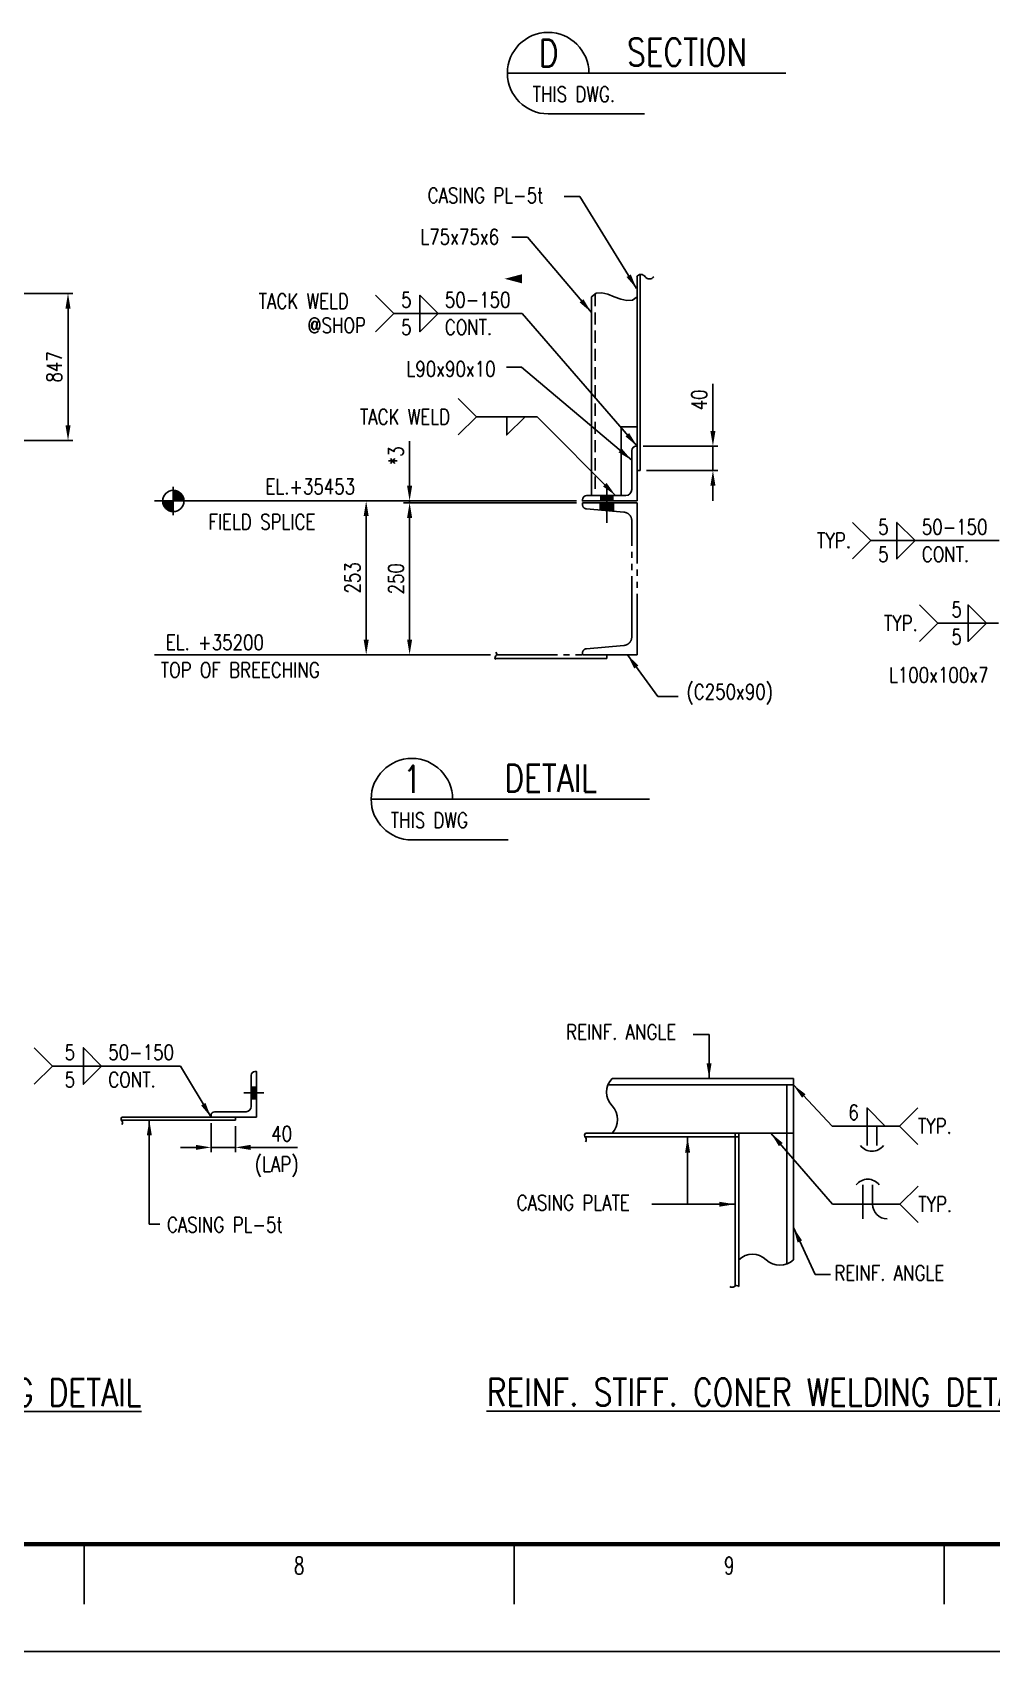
# Model space of a CAD drawing. Header units: millimetres. Extents: x 0 to 134087, y -49114 to 20834.
# Drawn here: x 18022 to 23543, y 0 to 9321 of the extents above; entities that cross this region are included whole.
import ezdxf
from ezdxf.enums import TextEntityAlignment as Align

# ---------------------------------------------------------------- set-up
doc = ezdxf.new("R2010")
doc.units = ezdxf.units.MM
doc.header["$LTSCALE"] = 35
for name, pattern in [('JNK-CENTER', [34, 30, -1.5, 1, -1.5]), ('JNK-HIDDEN', [3, 2, -1]), ('JNK-PHANTOM', [15, 10, -1, 1, -1, 1, -1])]:
    doc.linetypes.add(name, pattern=pattern)
for name, color, linetype in [('CEN-R', 1, 'JNK-CENTER'), ('CON-C', 4, 'Continuous'), ('CON-G', 3, 'Continuous'), ('CON-W', 7, 'Continuous'), ('CON-Y', 2, 'Continuous'), ('Dim-W', 7, 'Continuous'), ('HID-Y', 2, 'JNK-HIDDEN'), ('HL', 7, 'Continuous'), ('PHA-M', 6, 'JNK-PHANTOM'), ('STL-OBJT', 7, 'Continuous'), ('TXT-C', 4, 'Continuous'), ('TXT-Y', 2, 'Continuous')]:
    doc.layers.add(name, color=color, linetype=linetype)
doc.styles.add('ROMANS', font='ROMANS.shx', dxfattribs={"width": 0.8})
doc.styles.add('SIMPLEX', font='simplex.shx', dxfattribs={"width": 0.8})
doc.dimstyles.new('DIM35', dxfattribs={"dimscale": 35, "dimtxt": 2.5, "dimasz": 2.5, "dimexe": 0.8, "dimexo": 1, "dimgap": 1, "dimtad": 1, "dimdec": 1, "dimdsep": 46, "dimtxsty": 'SIMPLEX', "dimcen": 0, "dimclrd": 7, "dimclre": 7, "dimclrt": 2, "dimadec": 1, "dimazin": 2, "dimtfac": 1, "dimtdec": 1, "dimtix": 1, "dimtmove": 2, "dimatfit": 2, "dimfxl": 1, "dimtfill": 1, "dimarcsym": 1})
doc.dimstyles.new('DIM35x3.5', dxfattribs={"dimscale": 35, "dimtxt": 2.5, "dimasz": 2.5, "dimexe": 0.8, "dimexo": 1, "dimgap": 1, "dimtad": 1, "dimdec": 0, "dimlfac": 0.285714, "dimdsep": 46, "dimtxsty": 'SIMPLEX', "dimcen": 0, "dimclrd": 7, "dimclre": 7, "dimclrt": 2, "dimadec": 1, "dimazin": 2, "dimtfac": 1, "dimtdec": 0, "dimtix": 1, "dimtmove": 0, "dimatfit": 2, "dimfxl": 1, "dimtfill": 1, "dimarcsym": 1})

# ---------------------------------------------------------------- blocks, each defined once
blk = doc.blocks.new('TITLE')
at = {"color": 7}
for p, q in [((523.41, 17.68), (523.41, 7.78)), ((594.15, 17.68), (594.15, 7.78)), ((664.88, 17.68), (664.88, 7.78)), ((841, 0), (0, 0))]:
    blk.add_line(p, q, dxfattribs=at)
at = {"color": 7, "const_width": 0.707}
blk.add_lwpolyline([(28.29, 17.68), (823.67, 17.68)], dxfattribs=at)
at = {"color": 7, "style": 'ROMANS', "width": 0.7}
for s, p in [('8', (558.78, 14.15)), ('9', (629.51, 14.15))]:
    blk.add_text(s, height=2.83, dxfattribs=at).set_placement(p, align=Align.MIDDLE)
blk = doc.blocks.new('*D72')
at = {"layer": 'DEFPOINTS', "color": 0, "ltscale": 0.5, "transparency": 16777216}
for p in [(19050.3, 3076.2), (19190.3, 3058.7), (19190.3, 2902.3)]:
    blk.add_point(p, dxfattribs=at)
at = {"layer": 'Dim-W', "color": 7, "linetype": 'ByBlock', "lineweight": -2, "ltscale": 0.5, "transparency": 16777216}
for p, q in [((19050.3, 3041.2), (19050.3, 2874.3)), ((19190.3, 3023.7), (19190.3, 2874.3)), ((18962.8, 2902.3), (18875.3, 2902.3)), ((19050.3, 2902.3), (19190.3, 2902.3)), ((19277.8, 2902.3), (19548.6, 2902.3))]:
    blk.add_line(p, q, dxfattribs=at)
at = {"layer": 'Dim-W', "color": 7, "ltscale": 0.5, "transparency": 16777216}
for points in [[(18962.8, 2916.9), (18962.8, 2887.7), (19050.3, 2902.3)], [(19277.8, 2916.9), (19277.8, 2887.7), (19190.3, 2902.3)]]:
    blk.add_solid(points, dxfattribs=at)
at = {"layer": 'Dim-W', "color": 2, "ltscale": 0.5, "transparency": 16777216, "insert": (19456.9, 2981), "char_height": 87.5, "attachment_point": 5, "style": 'SIMPLEX', "bg_fill": 3, "box_fill_scale": 1.1, "bg_fill_color": 256, "bg_fill_true_color": 13158600, "bg_fill_transparency": 0}
blk.add_mtext('40', dxfattribs=at)
blk = doc.blocks.new('weld-sy4')
for p, q in [((0, 0), (0, -3.2)), ((1.6, 0), (1.6, -3.2))]:
    blk.add_line(p, q)
blk.add_arc((0.8, -1.728), 2.4, 217.83092, 322.16908)
blk = doc.blocks.new('weld-sy9')
blk.add_line((0, 0), (0, -2.4))
blk.add_arc((4, 0), 2.4, 180, 270)
blk = doc.blocks.new('*D80')
at = {"layer": 'DEFPOINTS', "color": 0, "ltscale": 0.5, "transparency": 16777216}
for p in [(21503.3, 6938.4), (21520.8, 6798.4), (21939, 6798.4)]:
    blk.add_point(p, dxfattribs=at)
at = {"layer": 'Dim-W', "color": 7, "linetype": 'ByBlock', "lineweight": -2, "ltscale": 0.5, "transparency": 16777216}
for p, q in [((21939, 7025.9), (21939, 7296.7)), ((21538.3, 6938.4), (21967, 6938.4)), ((21939, 6798.4), (21939, 6938.4)), ((21555.8, 6798.4), (21967, 6798.4)), ((21939, 6710.9), (21939, 6623.4))]:
    blk.add_line(p, q, dxfattribs=at)
at = {"layer": 'Dim-W', "color": 7, "ltscale": 0.5, "transparency": 16777216}
for points in [[(21924.4, 7025.9), (21953.6, 7025.9), (21939, 6938.4)], [(21924.4, 6710.9), (21953.6, 6710.9), (21939, 6798.4)]]:
    blk.add_solid(points, dxfattribs=at)
at = {"layer": 'Dim-W', "color": 2, "ltscale": 0.5, "transparency": 16777216, "insert": (21860.3, 7205), "char_height": 87.5, "attachment_point": 5, "rotation": 90, "style": 'SIMPLEX', "bg_fill": 3, "box_fill_scale": 1.1, "bg_fill_color": 256, "bg_fill_true_color": 13158600, "bg_fill_transparency": 0}
blk.add_mtext('40', dxfattribs=at)
blk = doc.blocks.new('*D81')
at = {"layer": 'DEFPOINTS', "color": 0, "transparency": 16777216}
for p in [(20193.2, 6623.4), (21188.3, 6623.4), (21188.3, 6612.9)]:
    blk.add_point(p, dxfattribs=at)
at = {"layer": 'Dim-W', "color": 7, "linetype": 'ByBlock', "lineweight": -2, "transparency": 16777216}
for p, q in [((20193.2, 6710.9), (20193.2, 6968.4)), ((21153.3, 6623.4), (20165.2, 6623.4)), ((20193.2, 6612.9), (20193.2, 6623.4)), ((21153.3, 6612.9), (20165.2, 6612.9)), ((20193.2, 6525.4), (20193.2, 6437.9))]:
    blk.add_line(p, q, dxfattribs=at)
at = {"layer": 'Dim-W', "color": 7, "transparency": 16777216}
for points in [[(20178.6, 6710.9), (20207.8, 6710.9), (20193.2, 6623.4)], [(20178.6, 6525.4), (20207.8, 6525.4), (20193.2, 6612.9)]]:
    blk.add_solid(points, dxfattribs=at)
at = {"layer": 'Dim-W', "color": 2, "transparency": 16777216, "insert": (20114.5, 6883.4), "char_height": 87.5, "attachment_point": 5, "rotation": 90, "style": 'SIMPLEX', "bg_fill": 3, "box_fill_scale": 1.1, "bg_fill_color": 256, "bg_fill_true_color": 13158600, "bg_fill_transparency": 0}
blk.add_mtext('*3', dxfattribs=at)
blk = doc.blocks.new('FS-MARK')
h = blk.add_hatch(color=256)
edge = h.paths.add_edge_path()
edge.add_arc((0, 0), 1.75, 90, 180)
edge.add_line((-1.75, 0), (0, 0))
edge.add_line((0, 0), (0, 1.75))
h = blk.add_hatch(color=256)
edge = h.paths.add_edge_path()
edge.add_line((0, 0), (0, -1.75))
edge.add_arc((0, 0), 1.75, 270, 360)
edge.add_line((1.75, 0), (0, 0))
for p, q in [((2.33, 0), (-2.33, 0)), ((0, 2.33), (0, -2.33))]:
    blk.add_line(p, q)
blk.add_circle((0, 0), 1.75)
at = {"layer": 'CON-Y', "style": 'SIMPLEX', "width": 0.8}
blk.add_attdef('F.S.', (3.19, 1), '', height=2.5, dxfattribs=at)
blk = doc.blocks.new('*D82')
at = {"layer": 'DEFPOINTS', "color": 0, "ltscale": 0.5, "transparency": 16777216}
for p in [(20193.2, 6612.9), (20193.2, 6612.9), (20693.9, 5737.9)]:
    blk.add_point(p, dxfattribs=at)
at = {"layer": 'Dim-W', "color": 7, "linetype": 'ByBlock', "lineweight": -2, "ltscale": 0.5, "transparency": 16777216}
for p, q in [((20158.2, 6612.9), (20165.2, 6612.9)), ((20193.2, 5825.4), (20193.2, 6525.4)), ((20658.9, 5737.9), (20165.2, 5737.9))]:
    blk.add_line(p, q, dxfattribs=at)
at = {"layer": 'Dim-W', "color": 7, "ltscale": 0.5, "transparency": 16777216}
for points in [[(20178.6, 6525.4), (20207.8, 6525.4), (20193.2, 6612.9)], [(20178.6, 5825.4), (20207.8, 5825.4), (20193.2, 5737.9)]]:
    blk.add_solid(points, dxfattribs=at)
at = {"layer": 'Dim-W', "color": 2, "ltscale": 0.5, "transparency": 16777216, "insert": (20114.5, 6175.4), "char_height": 87.5, "attachment_point": 5, "rotation": 90, "style": 'SIMPLEX', "bg_fill": 3, "box_fill_scale": 1.1, "bg_fill_color": 256, "bg_fill_true_color": 13158600, "bg_fill_transparency": 0}
blk.add_mtext('250', dxfattribs=at)
blk = doc.blocks.new('*D83')
at = {"layer": 'DEFPOINTS', "color": 0, "ltscale": 0.5, "transparency": 16777216}
for p in [(19943.2, 6623.4), (20193.2, 6623.4), (20293.4, 5737.9)]:
    blk.add_point(p, dxfattribs=at)
at = {"layer": 'Dim-W', "color": 7, "linetype": 'ByBlock', "lineweight": -2, "ltscale": 0.5, "transparency": 16777216}
for p, q in [((20158.2, 6623.4), (19915.2, 6623.4)), ((19943.2, 5825.4), (19943.2, 6535.9)), ((20258.4, 5737.9), (19915.2, 5737.9))]:
    blk.add_line(p, q, dxfattribs=at)
at = {"layer": 'Dim-W', "color": 7, "ltscale": 0.5, "transparency": 16777216}
for points in [[(19928.6, 6535.9), (19957.8, 6535.9), (19943.2, 6623.4)], [(19928.6, 5825.4), (19957.8, 5825.4), (19943.2, 5737.9)]]:
    blk.add_solid(points, dxfattribs=at)
at = {"layer": 'Dim-W', "color": 2, "ltscale": 0.5, "transparency": 16777216, "insert": (19864.5, 6180.6), "char_height": 87.5, "attachment_point": 5, "rotation": 90, "style": 'SIMPLEX', "bg_fill": 3, "box_fill_scale": 1.1, "bg_fill_color": 256, "bg_fill_true_color": 13158600, "bg_fill_transparency": 0}
blk.add_mtext('253', dxfattribs=at)
blk = doc.blocks.new('SECTITLE')
at = {"layer": 'CON-G'}
for p, q in [((-1.7, 0), (44.1, 0)), ((5, -6.7), (20.86, -6.7))]:
    blk.add_line(p, q, dxfattribs=at)
blk.add_arc((5, 0), 6.7, 0, 270, dxfattribs=at)
at = {"layer": 'CON-C', "style": 'SIMPLEX', "width": 0.8}
for tag, p in [('A', (5.06, 1.04)), ('ELEVATION', (27.83, 1.22))]:
    blk.add_attdef(tag, text='', height=4.5, dxfattribs=at).set_placement(p, align=Align.CENTER)
at = {"layer": 'CON-Y', "style": 'SIMPLEX', "width": 0.8}
blk.add_attdef('H0000-0000', (1.54, -4.72), '', height=2.5, dxfattribs=at)
blk.add_attdef('SCALE', text='', height=2.5, dxfattribs=at).set_placement((44.9, -3.72), align=Align.RIGHT)
blk = doc.blocks.new('*D179')
at = {"layer": 'DEFPOINTS', "color": 0, "ltscale": 0.5, "transparency": 16777216}
for p in [(15661.7, 7818.4), (16843.7, 6971.4), (18227, 6971.4)]:
    blk.add_point(p, dxfattribs=at)
at = {"layer": 'Dim-W', "color": 7, "linetype": 'ByBlock', "lineweight": -2, "ltscale": 0.5, "transparency": 16777216}
for p, q in [((15696.7, 7818.4), (18255, 7818.4)), ((18227, 7730.9), (18227, 7058.9)), ((16878.7, 6971.4), (18255, 6971.4))]:
    blk.add_line(p, q, dxfattribs=at)
at = {"layer": 'Dim-W', "color": 7, "ltscale": 0.5, "transparency": 16777216}
for points in [[(18212.4, 7730.9), (18241.6, 7730.9), (18227, 7818.4)], [(18212.4, 7058.9), (18241.6, 7058.9), (18227, 6971.4)]]:
    blk.add_solid(points, dxfattribs=at)
at = {"layer": 'Dim-W', "color": 2, "ltscale": 0.5, "transparency": 16777216, "insert": (18148.3, 7394.9), "char_height": 87.5, "attachment_point": 5, "rotation": 90, "style": 'SIMPLEX', "bg_fill": 3, "box_fill_scale": 1.1, "bg_fill_color": 256, "bg_fill_true_color": 13158600, "bg_fill_transparency": 0}
blk.add_mtext('847', dxfattribs=at)

msp = doc.modelspace()

# ---------------------------------------------------------------- hatches: boundary and pattern name
at = {"layer": 'PHA-M'}
h = msp.add_hatch(color=256, dxfattribs=at)
h.paths.add_polyline_path([(21289.8057, 6570.8806), (21328.3057, 6567.5123), (21328.3057, 6612.8592), (21289.8057, 6612.8592)])
h.paths.add_polyline_path([(21328.3057, 6567.5123), (21366.8057, 6564.144), (21366.8057, 6612.8592), (21328.3057, 6612.8592)])

# ---------------------------------------------------------------- linework, layer by layer
for points in [[(20252.2373, 7702.2052), (20252.2373, 7807.2052), (20357.2373, 7702.2052)], [(20252.2373, 7702.2052), (20252.2373, 7597.2052), (20357.2373, 7702.2052)], [(22997.7299, 6395.1775), (22997.7299, 6500.1775), (23102.7299, 6395.1775)], [(22997.7299, 6395.1775), (22997.7299, 6290.1775), (23102.7299, 6395.1775)], [(23407.9571, 5920.0738), (23407.9571, 6025.0738), (23512.9571, 5920.0738)], [(23407.9571, 5920.0738), (23407.9571, 5815.0738), (23512.9571, 5920.0738)], [(18315.3701, 3370.7097), (18315.3701, 3475.7097), (18420.3701, 3370.7097)], [(18315.3701, 3370.7097), (18315.3701, 3265.7097), (18420.3701, 3370.7097)], [(22826.1277, 3024.8278), (22826.1277, 3129.8278), (22931.1277, 3024.8278)]]:
    msp.add_lwpolyline(points)
at = {"layer": 'CEN-R'}
msp.add_line((19354.7599, 3216.1599), (19239.2599, 3216.1599), dxfattribs=at)
at = {"layer": 'CON-C'}
msp.add_line((19871.7599, 618.9024), (24488.477, 618.9024), dxfattribs=at)
at = {"layer": 'CON-G'}
for p, q in [((21520.8057, 6798.3592), (21520.8057, 7927.237)), ((21503.3057, 6798.3592), (21503.3057, 7918.607)), ((21239.3699, 7799.1096), (21239.3699, 6654.8592)), ((21410.065, 6654.8592), (21410.065, 7050.9201)), ((21520.8057, 6798.3592), (21503.3057, 6798.3592)), ((21358.6332, 3299.5697), (22402.4591, 3299.5697)), ((22402.4591, 3299.5697), (22402.4591, 2255.7439)), ((21334.7286, 3261.7697), (22402.4591, 3261.7697)), ((22364.6591, 3261.7697), (22364.6591, 2231.8393)), ((19190.2599, 3076.1599), (18537.0807, 3076.1599)), ((19190.2599, 3076.1599), (19190.2599, 3058.6599)), ((19190.2599, 3058.6599), (18534.5853, 3058.6599)), ((21205.2313, 2984.5697), (22364.6591, 2984.5697)), ((22066.4591, 2984.5697), (22066.4591, 2105.3364)), ((22087.4591, 2984.5697), (22087.4591, 2102.3419)), ((21202.2368, 2963.5697), (22087.4591, 2963.5697))]:
    msp.add_line(p, q, dxfattribs=at)
for points in [[(21503.3057, 6623.3592), (21188.3057, 6623.3592), (21188.3057, 6630.3592, -0.414213562), (21212.8057, 6654.8592), (21436.8057, 6654.8592, 0.414213562), (21471.8057, 6689.8592), (21471.8057, 6913.8592, -0.414213562), (21496.3057, 6938.3592), (21503.3057, 6938.3592)], [(19312.7599, 3076.1599), (19050.2599, 3076.1599), (19050.2599, 3086.6599, -0.414213562), (19071.2599, 3107.6599), (19251.5099, 3107.6599, 0.414213562), (19281.2599, 3137.4099), (19281.2599, 3317.6599, -0.414213562), (19302.2599, 3338.6599), (19312.7599, 3338.6599)]]:
    msp.add_lwpolyline(points, format="xyb", close=True, dxfattribs=at)
at = {"layer": 'CON-W'}
for p, q in [((20102.6566, 7702.2052), (20840.1711, 7702.2052)), ((20577.6918, 7108.3376), (20927.6918, 7108.3376)), ((22848.1492, 6395.1775), (23585.6637, 6395.1775)), ((23232.9571, 5920.0738), (23582.9571, 5920.0738)), ((18875.1727, 3370.7097), (18137.6582, 3370.7097))]:
    msp.add_line(p, q, dxfattribs=at)
for points in [[(19997.6566, 7807.2052), (20102.6566, 7702.2052), (19997.6566, 7597.2052)], [(21239.3699, 7799.1096), (21266.9491, 7818.5954), (21299.1679, 7821.3791), (21334.4796, 7813.0281), (21371.3378, 7799.1096), (21408.196, 7785.1911), (21443.5078, 7776.84), (21475.7265, 7779.6237), (21503.3057, 7799.1096)], [(22743.1492, 6500.1775), (22848.1492, 6395.1775), (22743.1492, 6290.1775)], [(23127.9571, 5815.0738), (23232.9571, 5920.0738), (23127.9571, 6025.0738)], [(18032.6582, 3475.7097), (18137.6582, 3370.7097), (18032.6582, 3265.7097)], [(23117.8462, 3129.8278), (23012.8462, 3024.8278), (23117.8462, 2919.8278)], [(23120.4032, 2679.7798), (23015.4032, 2574.7798), (23120.4032, 2469.7798)]]:
    msp.add_lwpolyline(points, dxfattribs=at)
at = {"layer": 'CON-W', "const_width": 77}
msp.add_lwpolyline([(19312.7599, 3216.1599), (19281.2599, 3216.1599)], dxfattribs=at)
at = {"layer": 'Dim-W'}
msp.add_line((19308.2744, 6623.3866), (18724.8867, 6623.362), dxfattribs=at)
at = {"layer": 'Dim-W', "ltscale": 0.5}
msp.add_solid([(21289.8057, 6654.8592), (21289.8057, 6623.3592), (21366.8057, 6654.8592), (21366.8057, 6623.3592)], dxfattribs=at)
at = {"layer": 'HID-Y'}
for p, q in [((21260.4848, 7814.0281), (21260.4848, 6655.0315)), ((22364.6591, 2984.5697), (22402.4591, 2984.5697))]:
    msp.add_line(p, q, dxfattribs=at)
at = {"layer": 'PHA-M'}
for p, q in [((21328.3057, 6497.2449), (21328.3057, 6708.856)), ((21289.8057, 6570.8806), (21289.8057, 6612.8592)), ((21366.8057, 6564.144), (21366.8057, 6612.8592)), ((21328.3057, 5716.8592), (20683.8158, 5716.8592)), ((20683.8158, 5716.8592), (21223.3057, 5716.8592)), ((20693.8695, 5737.8592), (21328.3057, 5737.8592)), ((21328.3057, 5716.8592), (21328.3057, 5737.8592))]:
    msp.add_line(p, q, dxfattribs=at)
msp.add_lwpolyline([(21503.3057, 6612.8592), (21503.3057, 5737.8592), (21188.3057, 5737.8592), (21188.3057, 5748.5076, -0.388878732), (21210.6704, 5772.9144), (21427.0763, 5791.8474, 0.388878732), (21471.8057, 5840.661), (21471.8057, 6510.0575, 0.388878732), (21427.0763, 6558.871), (21210.6704, 6577.8041, -0.388878732), (21188.3057, 6602.2109), (21188.3057, 6612.8592)], format="xyb", close=True, dxfattribs=at)
at = {"layer": 'STL-OBJT'}
msp.add_line((18695.0948, 2460.0694), (18756.3737, 2460.0694), dxfattribs=at)
for points, format in [([(20840.1711, 7702.2052, 0, 0, 0), (20840.1711, 7902.2052, 52.5, 0, 0), (20740.1711, 7902.2052, 0, 0, 0)], "xyseb"), ([(21499.8057, 7914.2973, -0.535183758), (21548.9782, 7914.2973, 0.535183758), (21598.1508, 7914.2973)], "xyb"), ([(20688.8426, 5752.1809, -0.535183758), (20688.8426, 5731.1809, 0.535183758), (20688.8426, 5710.1809)], "xyb")]:
    msp.add_lwpolyline(points, format=format, dxfattribs=at)
at = {"layer": 'STL-OBJT', "flags": 128}
for points in [[(21358.6332, 3299.5697, 0.4), (21358.6332, 3142.0697, -0.4), (21358.6332, 2984.5697, -0.4)], [(18537.0807, 3034.1599, 0.4), (18537.0807, 3055.1599, -0.4), (18537.0807, 3076.1599, -0.4)], [(21205.2313, 2984.5697, 0.4), (21205.2313, 2959.3697, -0.4), (21205.2313, 2934.1697, -0.4)], [(22402.4591, 2255.7439, -0.4), (22244.9591, 2255.7439, 0.4), (22087.4591, 2255.7439, 0.4)], [(22087.4591, 2102.3419, 0.4), (22062.2591, 2102.3419, -0.4), (22037.0591, 2102.3419, -0.4)]]:
    msp.add_lwpolyline(points, format="xyb", dxfattribs=at)

# ---------------------------------------------------------------- block references
at = {"linetype": 'ByBlock', "xscale": 34.99999999649994, "yscale": 34.99999999649994, "zscale": 34.99999999649994}
msp.add_blockref('TITLE', (0, 0), dxfattribs=at)
at = {"layer": 'CON-W'}
ref = msp.add_blockref('SECTITLE', (20815.5511, 9086.0299), dxfattribs=dict(at, xscale=35, yscale=35, zscale=35))
ref.add_attrib('H0000-0000', 'THIS DWG. ', (20901.972, 8920.8299), dxfattribs={"layer": 'CON-Y', "height": 87.5, "style": 'SIMPLEX', "width": 0.8})
ref.add_attrib('A', 'D', dxfattribs={"layer": 'CON-C', "height": 157.5, "style": 'SIMPLEX', "width": 0.8}).set_placement((20992.6511, 9122.4299), align=Align.CENTER)
ref.add_attrib('ELEVATION', 'SECTION', dxfattribs={"layer": 'CON-C', "height": 157.5, "style": 'SIMPLEX', "width": 0.8}).set_placement((21789.6011, 9128.7299), align=Align.CENTER)
at = {"layer": 'CON-W', "xscale": 35, "yscale": 35, "zscale": 35}
for name, p in [('weld-sy4', (22826.1277, 3024.8278)), ('weld-sy9', (22802.2118, 2574.7798))]:
    msp.add_blockref(name, p, dxfattribs=at)
at = {"layer": 'CON-W', "xscale": -35, "yscale": 35, "zscale": 35, "rotation": 180}
msp.add_blockref('weld-sy4', (22802.2118, 2574.7798), dxfattribs=at)
at = {"layer": 'HL', "xscale": 35, "yscale": 35, "zscale": 35}
msp.add_blockref('SECTITLE', (20031.1844, 4906.8587), dxfattribs=at).add_auto_attribs({'H0000-0000': 'THIS DWG', 'A': '1', 'ELEVATION': 'DETAIL'})
at = {"layer": 'STL-OBJT', "xscale": -35, "yscale": 35, "zscale": 35}
msp.add_blockref('FS-MARK', (18833.1108, 6623.3592), dxfattribs=at)

# ---------------------------------------------------------------- texts
at = {"layer": 'CON-W', "color": 2, "style": 'SIMPLEX', "width": 0.8}
for s, p in [('5', (20144.6825, 7737.2052)), ('50-150', (20395.9501, 7737.2052)), ('5', (20144.6825, 7579.7052)), ('CONT.', (20395.9501, 7579.7052)), ('5', (22890.175, 6430.1775)), ('50-150', (23141.4427, 6430.1775)), ('5', (22890.175, 6272.6775)), ('CONT.', (23141.4427, 6272.6775)), ('6', (22718.5728, 3059.8278))]:
    msp.add_text(s, height=87.5, dxfattribs=at).set_placement(p)
at = {"layer": 'CON-Y', "style": 'SIMPLEX', "width": 0.8}
for s, p in [('CASING PL-5t', (20297.3148, 8338.1777)), ('L75x75x6', (20255.3494, 8100.1796)), ('L90x90x10', (20175.2109, 7339.8758)), ('L100x100x7', (22952.4235, 5577.7548)), ('(C250x90)', (21786.8964, 5481.2478)), ('REINF. ANGLE', (21094.5744, 3522.7635)), ('CASING PLATE', (20809.6177, 2540.0783)), ('REINF. ANGLE', (22637.9001, 2135.8957))]:
    msp.add_text(s, height=87.5, dxfattribs=at).set_placement(p)
at = {"layer": 'Dim-W', "color": 2, "style": 'SIMPLEX', "width": 0.8}
for s, p in [('EL.+35453', (19363.6672, 6662.2556)), ('FIELD SPLICE', (19036.0526, 6459.6702)), ('EL. +35200', (18790.3624, 5765.5511)), ('TOP OF BREECHING', (18761.2392, 5606.7445)), ('CASING PL-5t', (18796.9434, 2413.2833))]:
    msp.add_text(s, height=87.5, dxfattribs=at).set_placement(p)
at = {"layer": 'TXT-C', "style": 'SIMPLEX', "width": 0.8}
for s, p in [('%%UFLANGE CORNER WELDING DETAIL', (17245.5545, 1413.2855)), ('%%UREINF. STIFF. CONER WELDING DETAIL', (22223.9583, 1415.333))]:
    msp.add_text(s, height=157.5, dxfattribs=at).set_placement(p, align=Align.CENTER)
at = {"layer": 'TXT-Y', "style": 'SIMPLEX', "width": 0.8}
for s, p in [('TACK WELD', (19324.6874, 7773.2072)), ('@SHOP', (19605.417, 7633.9944)), ('TACK WELD', (19907.2367, 7107.6376)), ('TYP.', (22538.8104, 6395.8775)), ('TYP.', (22923.6183, 5919.3738)), ('TYP.', (23118.8516, 3025.5278)), ('TYP.', (23121.4087, 2575.4798))]:
    msp.add_text(s, height=87.5, dxfattribs=at).set_placement(p, align=Align.MIDDLE_LEFT)
for s, p in [('5', (23311.7071, 5955.0738)), ('5', (23311.7071, 5797.5738)), ('5', (18207.8152, 3405.7097)), ('50-150', (18459.0829, 3405.7097)), ('5', (18207.8152, 3248.2097)), ('CONT.', (18459.0829, 3248.2097))]:
    msp.add_text(s, height=87.5, dxfattribs=at).set_placement(p)

# ---------------------------------------------------------------- leaders
at = {"layer": 'CON-W'}
msp.add_leader([(18695.0948, 3058.6599), (18695.0948, 2460.0694)], dimstyle='DIM35x3.5', dxfattribs=at)
at = {"layer": 'STL-OBJT'}
for points, dimstyle in [([(21499.8057, 7845.4235), (21173.1955, 8376.4302), (21081.9975, 8376.4302)], 'DIM35'), ([(21239.3699, 7708.8193), (20871.9579, 8141.2325), (20780.7598, 8141.2325)], 'DIM35'), ([(21446.4798, 5737.8592), (21622.2059, 5498.3013), (21738.7153, 5498.3013)], 'DIM35'), ([(21916.9128, 3299.5697), (21916.9128, 3551.3434), (21824.6475, 3551.3434)], 'DIM35x3.5'), ([(22402.4591, 3261.7697), (22624.6547, 3024.8278), (23012.8462, 3024.8278)], 'DIM35x3.5'), ([(22272.688, 2984.5697), (22627.2118, 2574.7798), (23015.4032, 2574.7798)], 'DIM35x3.5'), ([(21793.0848, 2960.0697), (21793.0848, 2575.1128)], 'DIM35x3.5'), ([(22062.9591, 2575.1128), (21587.2734, 2575.1128)], 'DIM35x3.5'), ([(22402.4591, 2440.4997), (22526.8162, 2170.568), (22614.8938, 2170.568)], 'DIM35x3.5')]:
    msp.add_leader(points, dimstyle=dimstyle, dxfattribs=at)

# ---------------------------------------------------------------- next in the draw order: dimensions: what is measured, and where the dimension line sits
at = {"layer": 'Dim-W', "ltscale": 0.5}
dim = msp.add_linear_dim(base=(18227.0209, 6971.3682), p1=(15661.7296, 7818.3682), p2=(16843.6527, 6971.3682), angle=90, dimstyle='DIM35', dxfattribs=at)
dim.commit()
dim.dimension.update_dxf_attribs({"geometry": '*D179', "text_midpoint": (18148.2709, 7394.8682)})
dim = msp.add_linear_dim(base=(21939.0053, 6798.3592), p1=(21503.3057, 6938.3592), p2=(21520.8057, 6798.3592), angle=90, dimstyle='DIM35x3.5', dxfattribs=at)
dim.commit()
dim.dimension.update_dxf_attribs({"geometry": '*D80', "text_midpoint": (21939.0053, 7205.0259), "dimtype": 160})
dim = msp.add_linear_dim(base=(19190.2599, 2902.2934), p1=(19050.2599, 3076.1599), p2=(19190.2599, 3058.6599), dimstyle='DIM35x3.5', dxfattribs=at)
dim.commit()
dim.dimension.update_dxf_attribs({"geometry": '*D72', "text_midpoint": (19456.9266, 2902.2934), "dimtype": 160})

# ---------------------------------------------------------------- next in the draw order: linework, layer by layer
at = {"layer": 'CON-G'}
msp.add_line((21503.3057, 7050.9201), (21410.065, 7050.9201), dxfattribs=at)

# ---------------------------------------------------------------- next in the draw order: texts
at = {"layer": 'Dim-W', "color": 2, "style": 'SIMPLEX', "width": 0.8}
msp.add_text('(LAP)', height=87.5, dxfattribs=at).set_placement((19302.6606, 2761.7228))

# ---------------------------------------------------------------- next in the draw order: leaders
at = {"layer": 'CON-W'}
msp.add_leader([(19050.2599, 3076.1599), (18875.1727, 3370.7097)], dimstyle='DIM35x3.5', dxfattribs=at)
at = {"layer": 'STL-OBJT'}
msp.add_leader([(21471.8057, 6857.5414), (20838.1286, 7394.0905), (20749.9529, 7394.0905)], dimstyle='DIM35', dxfattribs=at)

# ---------------------------------------------------------------- next in the draw order: dimensions: what is measured, and where the dimension line sits
at = {"layer": 'Dim-W'}
dim = msp.add_linear_dim(base=(20193.2128, 6623.3592), p1=(21188.3057, 6612.8592), p2=(21188.3057, 6623.3592), angle=90, text='*3', dimstyle='DIM35x3.5', dxfattribs=at)
dim.commit()
dim.dimension.update_dxf_attribs({"geometry": '*D81', "text_midpoint": (20193.2128, 6883.3592), "dimtype": 160})

# ---------------------------------------------------------------- next in the draw order: linework, layer by layer
msp.add_lwpolyline([(20752.6918, 7108.3376), (20752.6918, 7003.3376), (20857.6918, 7108.3376)])
at = {"layer": 'CON-W'}
msp.add_lwpolyline([(20472.6918, 7003.3376), (20577.6918, 7108.3376), (20472.6918, 7213.3376)], dxfattribs=at)
at = {"layer": 'STL-OBJT'}
msp.add_line((20235.3221, 6623.3592), (18724.8867, 6623.3592), dxfattribs=at)

# ---------------------------------------------------------------- next in the draw order: leaders
at = {"layer": 'CON-W'}
for points in [[(21503.3057, 6938.3592), (20840.1711, 7702.2052)], [(21378.4314, 6654.8592), (20927.6918, 7108.3376)]]:
    msp.add_leader(points, dimstyle='DIM35', dxfattribs=at)

# ---------------------------------------------------------------- next in the draw order: dimensions: what is measured, and where the dimension line sits
at = {"layer": 'Dim-W', "ltscale": 0.5}
dim = msp.add_linear_dim(base=(20193.2128, 6612.8592), p1=(20693.8695, 5737.8592), p2=(20193.2128, 6612.8592), angle=90, dimstyle='DIM35x3.5', dxfattribs=at)
dim.commit()
dim.dimension.update_dxf_attribs({"geometry": '*D82', "text_midpoint": (20114.4628, 6175.3592)})

# ---------------------------------------------------------------- next in the draw order: linework, layer by layer
at = {"layer": 'Dim-W'}
msp.add_line((18724.8867, 5737.8592), (20293.3815, 5737.8592), dxfattribs=at)

# ---------------------------------------------------------------- next in the draw order: dimensions: what is measured, and where the dimension line sits
at = {"layer": 'Dim-W', "ltscale": 0.5}
dim = msp.add_linear_dim(base=(19943.2128, 6623.3592), p1=(20293.3815, 5737.8592), p2=(20193.2128, 6623.3592), angle=90, dimstyle='DIM35x3.5', dxfattribs=at)
dim.commit()
dim.dimension.update_dxf_attribs({"geometry": '*D83', "text_midpoint": (19864.4628, 6180.6092)})

doc.saveas('drawing.dxf')
